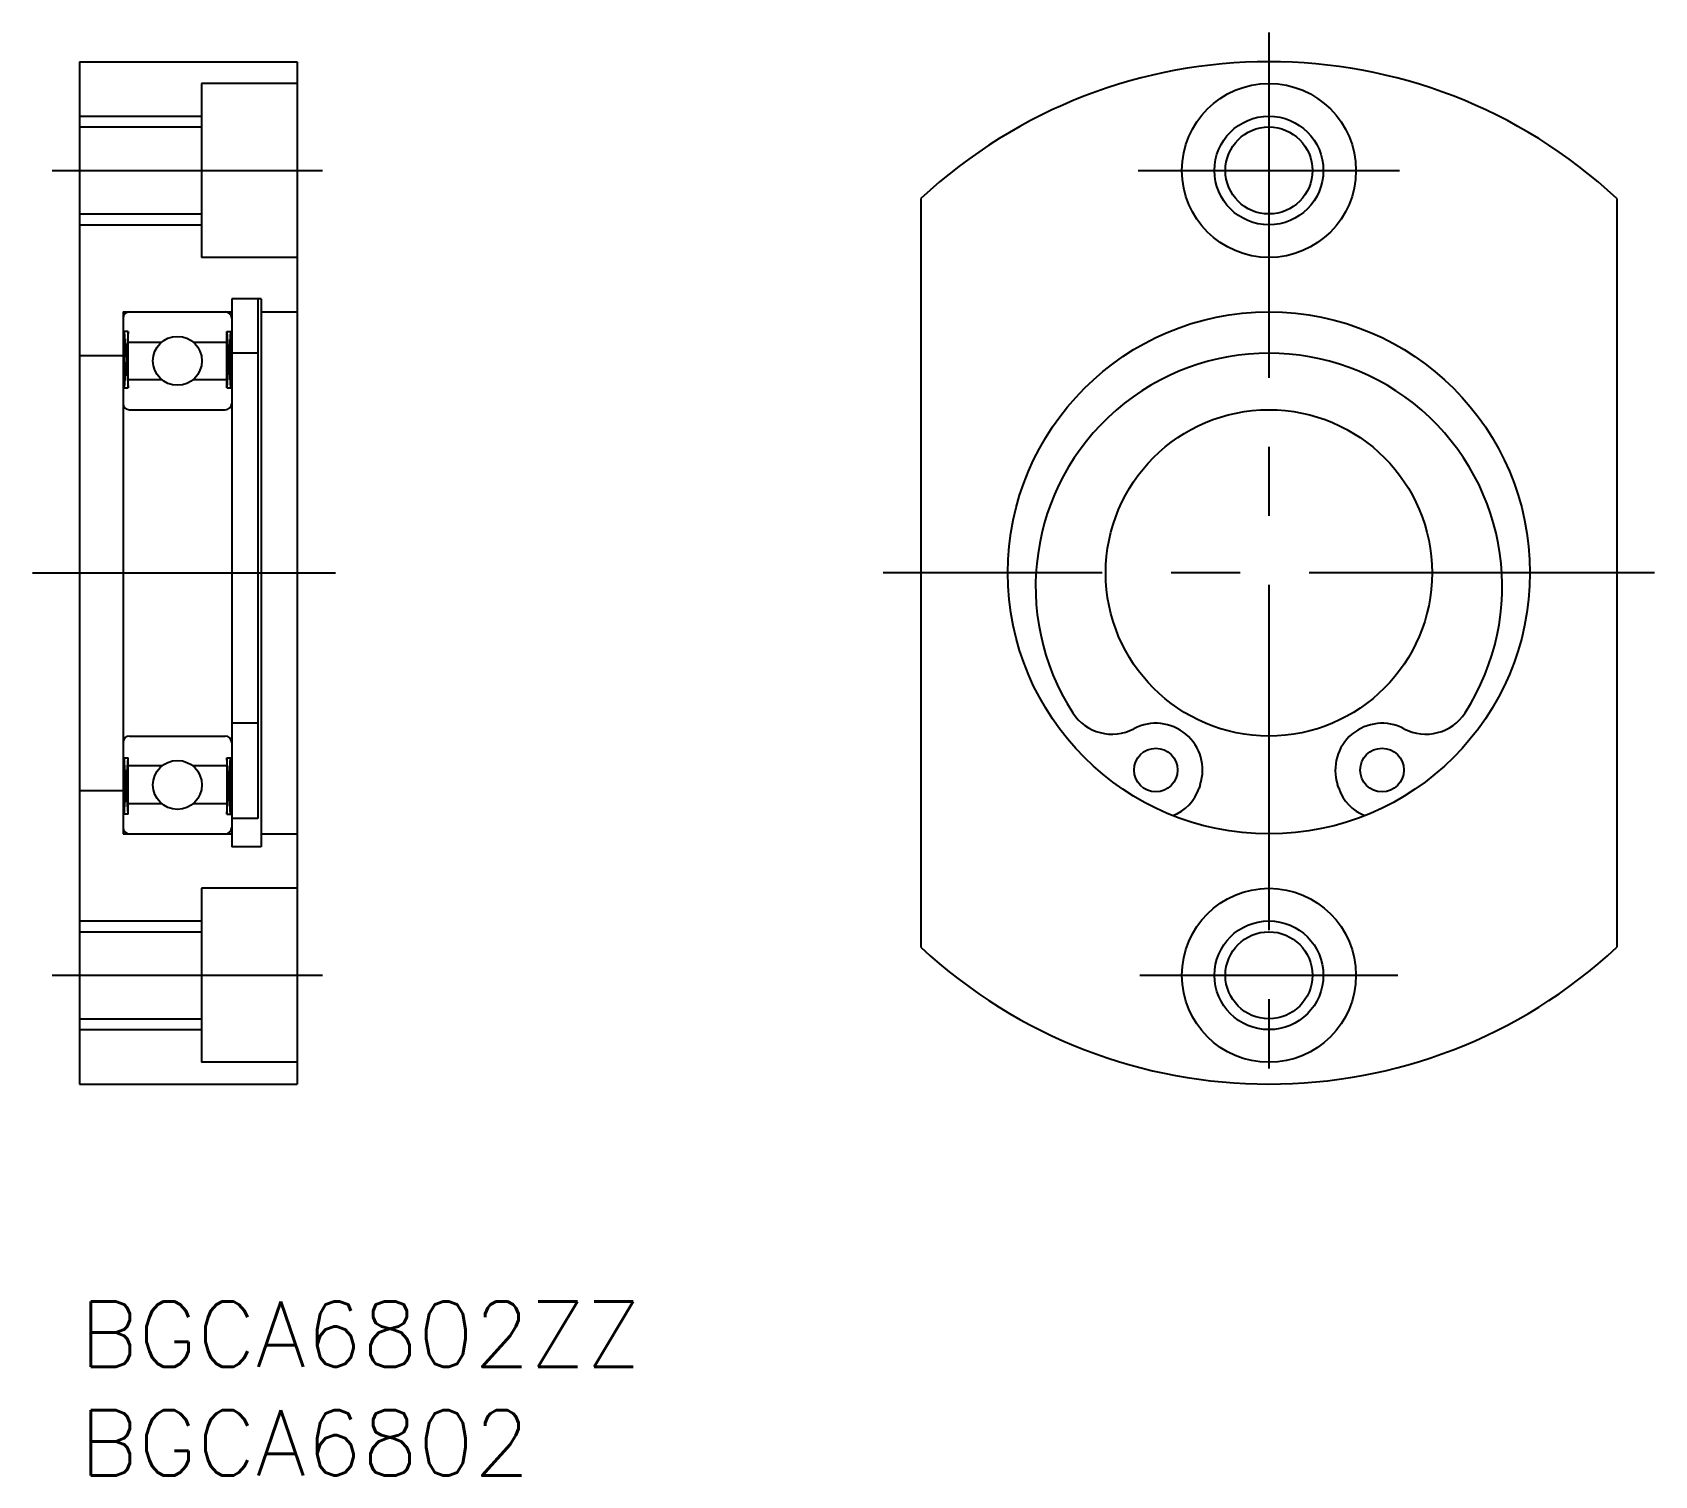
# Model space of a CAD drawing. Extents: x -2.2 to 72.4, y -8 to 58.3.
import ezdxf

# ---------------------------------------------------------------- set-up
doc = ezdxf.new("R2010")
doc.units = 0
doc.header["$LTSCALE"] = 0.5
doc.linetypes.add('CENTER', pattern=[50.8, 31.75, -6.35, 6.35, -6.35])
for name, color, linetype in [('MSM_CENTER', 1, 'CENTER'), ('MSM_CONTINUOUS', 7, 'CONTINUOUS'), ('MSM_NARROW', 5, 'CONTINUOUS'), ('MSM_PART_NUMBER', 7, 'CONTINUOUS')]:
    doc.layers.add(name, color=color, linetype=linetype)
doc.styles.get("Standard").update_dxf_attribs({"font": 'txt.shx', "height": 3, "bigfont": 'bigfont.shx'})

# ---------------------------------------------------------------- blocks, each defined once
blk = doc.blocks.new('*U9')
at = {"layer": 'MSM_PART_NUMBER'}
blk.add_text('BGCA6802ZZ', height=3, dxfattribs=at).set_placement((0, -3))
blk = doc.blocks.new('*U10')
at = {"layer": 'MSM_PART_NUMBER'}
blk.add_text('BGCA6802', height=3, dxfattribs=at).set_placement((0, -8))

msp = doc.modelspace()

# ---------------------------------------------------------------- linework, layer by layer
at = {"layer": 'MSM_CENTER'}
for p, q in [((54.681, 58.346), (54.681, 8.654)), ((-1.253, 52), (11.176, 52)), ((48.675, 52), (60.687, 52)), ((-2.165, 33.5), (11.768, 33.5)), ((72.41, 33.5), (36.952, 33.5)), ((-1.253, 15), (11.176, 15)), ((48.747, 15), (60.615, 15))]:
    msp.add_line(p, q, dxfattribs=at)
at = {"layer": 'MSM_CONTINUOUS'}
for p, q in [((0, 57), (10, 57)), ((0, 57), (0, 10)), ((10, 57), (10, 10)), ((5.6, 56), (5.6, 48)), ((10, 56), (5.6, 56)), ((0, 54), (5.6, 54)), ((38.681, 50.712), (38.681, 16.288)), ((70.681, 50.712), (70.681, 16.288)), ((0, 50), (5.6, 50)), ((10, 48), (5.6, 48)), ((2, 45.5), (7, 45.5)), ((2, 45.5), (2, 21.5)), ((7, 46.1), (7, 20.9)), ((8.35, 46.1, 0.5), (7, 46.1, 0.5)), ((8.2, 46.1), (8.2, 22.215)), ((8.35, 46.1), (8.35, 20.9)), ((8.35, 45.5), (10, 45.5)), ((2.23, 44.6), (2, 44.6)), ((2.058, 42), (2.058, 44.6)), ((2.058, 44.6), (2.23, 42)), ((2.23, 44.6), (2.058, 42)), ((2.23, 42), (2.23, 44.6)), ((2.23, 44.1), (3.763, 44.1)), ((5.237, 44.1), (6.77, 44.1)), ((6.77, 44.6), (7, 44.6)), ((6.77, 42), (6.77, 44.6)), ((6.77, 44.6), (6.943, 42)), ((6.943, 44.6), (6.77, 42)), ((6.943, 44.6), (6.943, 42)), ((0, 43.5), (2, 43.5)), ((8.2, 43.6, 0.5), (7, 43.6, 0.5)), ((2, 42), (2.23, 42)), ((3.793, 42.375), (2.23, 42.375)), ((6.77, 42.375), (5.207, 42.375)), ((6.77, 42), (7, 42)), ((2.3, 41), (6.7, 41)), ((8.2, 26.586, 0.5), (7, 26.586, 0.5)), ((2.3, 26), (6.7, 26)), ((2, 25), (2.23, 25)), ((2.058, 25), (2.058, 22.4)), ((2.058, 22.4), (2.23, 25)), ((2.23, 22.4), (2.058, 25)), ((2.23, 22.4), (2.23, 25)), ((3.793, 24.625), (2.23, 24.625)), ((6.77, 24.625), (5.207, 24.625)), ((6.77, 25), (6.77, 22.4)), ((6.77, 25), (7, 25)), ((6.77, 22.4), (6.943, 25)), ((6.943, 22.4), (6.77, 25)), ((6.943, 22.4), (6.943, 25)), ((0, 23.5), (2, 23.5)), ((51.526, 23.772), (51.47, 23.598)), ((57.892, 23.598), (57.836, 23.772)), ((2.23, 22.4), (2, 22.4)), ((2.23, 22.9), (3.763, 22.9)), ((5.237, 22.9), (6.77, 22.9)), ((6.77, 22.4), (7, 22.4)), ((8.2, 22.215, 0.5), (7, 22.215, 0.5)), ((2, 21.5), (7, 21.5)), ((8.35, 20.9, 0.5), (7, 20.9, 0.5)), ((8.35, 21.5), (10, 21.5)), ((10, 19), (5.6, 19)), ((5.6, 19), (5.6, 11)), ((0, 17), (5.6, 17)), ((0, 13), (5.6, 13)), ((10, 11), (5.6, 11)), ((0, 10), (10, 10))]:
    msp.add_line(p, q, dxfattribs=at)
for centre, radius in [((54.681, 52), 4), ((54.681, 52), 2), ((54.681, 33.5), 12), ((4.5, 43.25), 1.125), ((54.681, 33.5), 7.5), ((49.481, 24.436), 1), ((59.881, 24.436), 1), ((4.5, 23.75), 1.125), ((54.681, 15), 4), ((54.681, 15), 2)]:
    msp.add_circle(centre, radius, dxfattribs=at)
for centre, radius, start, end in [((54.681, 33.5), 23.5, 47.08982, 132.91018), ((2.3, 45.2), 0.3, 90, 180), ((6.7, 45.2), 0.3, 0, 90), ((54.681, 32.875), 10.725, 327.24878, 212.75122), ((2.3, 41.3), 0.3, 180, 270), ((6.7, 41.3), 0.3, 270, 0), ((47.469, 28.236), 2.15, 212.75122, 297.89567), ((61.893, 28.236), 2.15, 242.10433, 327.24878), ((49.481, 24.436), 2.15, 342.03107, 117.89567), ((59.881, 24.436), 2.15, 62.10433, 197.96893), ((2.3, 25.7), 0.3, 90, 180), ((6.7, 25.7), 0.3, 0, 90), ((49.567, 24.215), 2, 290.47134, 342.03107), ((59.795, 24.215), 2, 197.96893, 249.52866), ((2.3, 21.8), 0.3, 180, 270), ((6.7, 21.8), 0.3, 270, 0), ((54.681, 33.5), 23.5, 227.08982, 312.91018)]:
    msp.add_arc(centre, radius, start, end, dxfattribs=at)
at = {"layer": 'MSM_NARROW'}
for p, q in [((0, 54.5), (5.6, 54.5)), ((0, 49.5), (5.6, 49.5)), ((0, 17.5), (5.6, 17.5)), ((0, 12.5), (5.6, 12.5))]:
    msp.add_line(p, q, dxfattribs=at)
for centre in [(54.681, 52), (54.681, 15)]:
    msp.add_circle(centre, 2.5, dxfattribs=at)

# ---------------------------------------------------------------- block references
at = {"layer": 'MSM_CONTINUOUS'}
for name in ['*U9', '*U10']:
    msp.add_blockref(name, (0, 0), dxfattribs=at)

doc.saveas('drawing.dxf')
